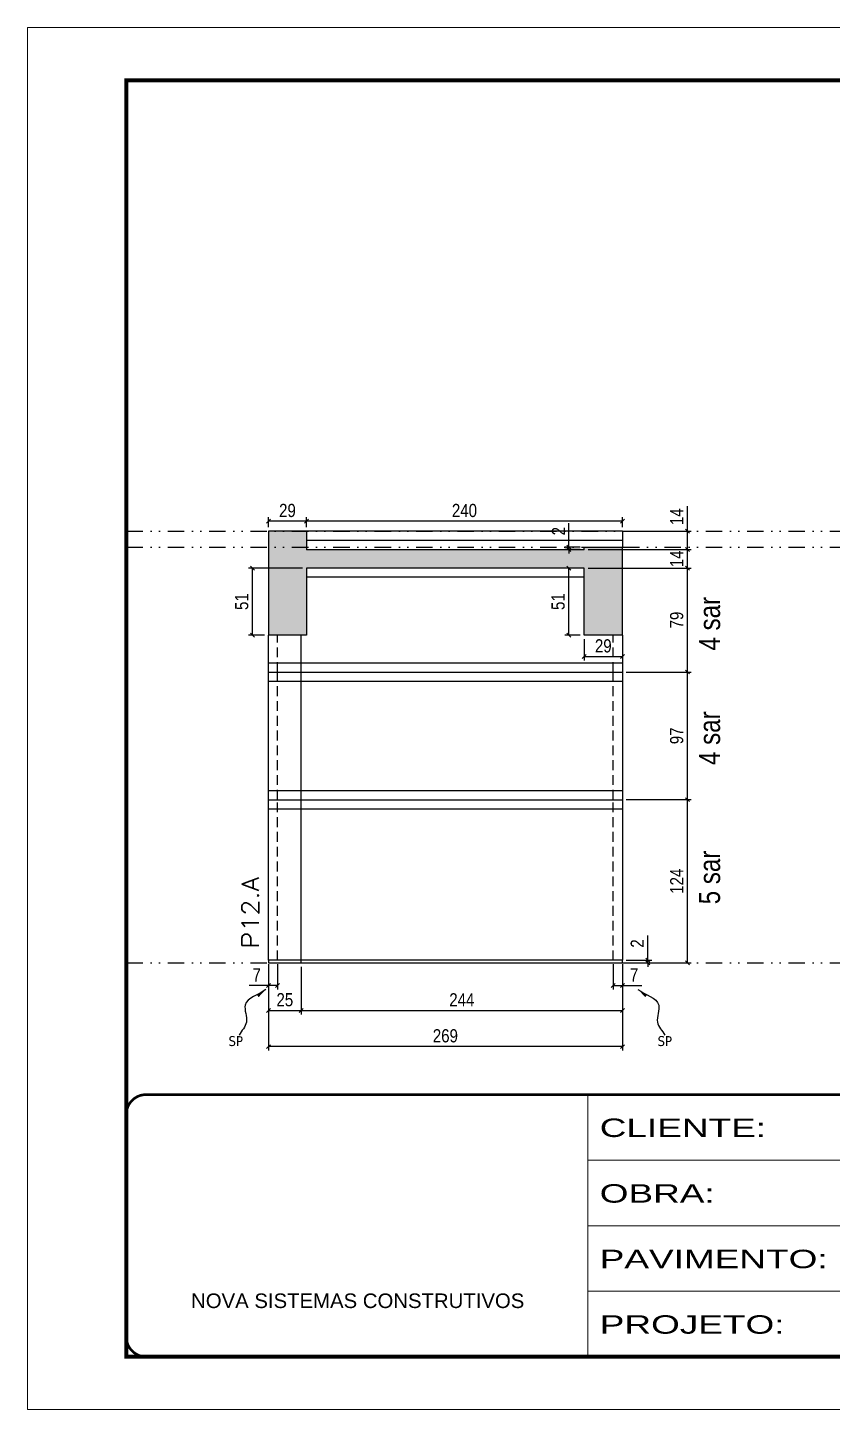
# Model space of a CAD drawing. Extents: x 14400 to 20667, y -21631 to 6985.
# Drawn here: x 16012 to 16623, y 3638 to 4688 of the extents above; entities that cross this region are included whole.
import ezdxf

# ---------------------------------------------------------------- set-up
doc = ezdxf.new("R2010")
doc.units = 0
for name, pattern in [('CONTINUO', [0]), ('DASHED', [0.75, 0.5, -0.25]), ('DIVIDE2', [0.625, 0.25, -0.125, 0, -0.125, 0, -0.125]), ('HIDDEN', [0.375, 0.25, -0.125])]:
    doc.linetypes.add(name, pattern=pattern)
for name, color, linetype in [('COTA', 241, 'Continuous'), ('NOMENCLATURA', 7, 'Continuous'), ('Nível', 160, 'Continuous'), ('Painéis', 200, 'Continuous'), ('SARR_2.2x7', 40, 'Continuous'), ('texto', 7, 'Continuous')]:
    doc.layers.add(name, color=color, linetype=linetype)
for name, color, linetype, lineweight in [('Folhas', 255, 'Continuous', 9), ('SARRAFO DE PRESSAO', 251, 'DASHED', 9), ('Texto Seção', 7, 'Continuous', 15)]:
    doc.layers.add(name, color=color, linetype=linetype, lineweight=lineweight)
doc.styles.add('ARIAL', font='arial.ttf')
doc.styles.add('ARIAL_NARROW', font='ARIALN.TTF', dxfattribs={"height": 0.2})
doc.styles.add('COTA TECNICA', font='techl___.ttf', dxfattribs={"height": 10})
doc.styles.add('COTA TECNICA-50', font='techl___.ttf', dxfattribs={"height": 10})
doc.styles.add('REGUA-120', font='ROMANS.shx', dxfattribs={"height": 15})
doc.styles.get("Standard").update_dxf_attribs({"font": 'arial.ttf'})
doc.styles.add('Tecnologia', font='')
doc.styles.get('Tecnologia').set_extended_font_data('Forgotten Futurist')
doc.dimstyles.new('COTA PAINEL-50', dxfattribs={"dimtxt": 10, "dimasz": 3, "dimexe": 3, "dimexo": 3, "dimgap": 3, "dimtad": 1, "dimdec": 1, "dimzin": 12, "dimdsep": 46, "dimtxsty": 'COTA TECNICA-50', "dimblk1": 'OBLIQUE', "dimblk2": 'OBLIQUE', "dimsah": 1, "dimcen": 0.9, "dimclrd": 4, "dimclre": 4, "dimclrt": 240, "dimadec": 1, "dimazin": 3, "dimtfac": 1, "dimtdec": 1, "dimtmove": 0, "dimatfit": 3, "dimfxl": 1, "dimtolj": 1, "dimtzin": 12, "dimarcsym": 0})
doc.dimstyles.new('PAINEL', dxfattribs={"dimtxt": 10, "dimasz": 3, "dimexe": 3, "dimexo": 3, "dimgap": 3, "dimtad": 1, "dimdec": 1, "dimzin": 12, "dimdsep": 46, "dimtxsty": 'COTA TECNICA', "dimblk1": 'OBLIQUE', "dimblk2": 'OBLIQUE', "dimsah": 1, "dimcen": 0.9, "dimclrd": 4, "dimclre": 4, "dimclrt": 240, "dimadec": 1, "dimazin": 3, "dimtfac": 1, "dimtdec": 1, "dimtmove": 0, "dimatfit": 3, "dimfxl": 1, "dimtolj": 1, "dimtzin": 12, "dimarcsym": 0})
doc.dimstyles.get("Standard").update_dxf_attribs({"dimtxt": 0.18, "dimasz": 0.18, "dimexe": 0.18, "dimexo": 0.0625, "dimgap": 0.09, "dimtad": 0, "dimtih": 1, "dimtoh": 1, "dimdec": 4, "dimzin": 0, "dimdsep": 46, "dimtxsty": 'Standard', "dimcen": 0.09, "dimadec": 0, "dimazin": 0, "dimtfac": 1, "dimtdec": 4, "dimtofl": 0, "dimtmove": 0, "dimatfit": 3, "dimfxl": 1, "dimtolj": 1, "dimtzin": 0, "dimarcsym": 0})

# ---------------------------------------------------------------- blocks, each defined once
blk = doc.blocks.new('9999999999')
at = {"color": 30, "linetype": 'CONTINUO'}
for p, q in [((98564.6, 34230.2), (98564.6, 34429.4)), ((98564.6, 34379.6), (99584, 34379.6)), ((98564.6, 34329.8), (99488, 34329.8)), ((98564.6, 34280), (99488, 34280))]:
    blk.add_line(p, q, dxfattribs=at)
at = {"color": 30, "linetype": 'CONTINUO', "const_width": 2}
blk.add_lwpolyline([(99584, 34230.2), (99584, 34414.4, 0.414214), (99569, 34429.4), (98229, 34429.4, 0.414214), (98214, 34414.4), (98214, 34245.2, 0.414214), (98229, 34230.2), (99584, 34230.2)], format="xyb", dxfattribs=at)
at = {"layer": 'Folhas'}
blk.add_lwpolyline([(98139, 34190.2), (99624, 34190.2), (99624, 35240.2), (98139, 35240.2)], close=True, dxfattribs=at)
at = {"layer": 'Folhas', "color": 30, "const_width": 3}
blk.add_lwpolyline([(98214, 34230.2), (99584, 34230.2), (99584, 35200.2), (98214, 35200.2)], close=True, dxfattribs=at)
at = {"color": 7, "linetype": 'Continuous', "ltscale": 5, "style": 'ARIAL'}
blk.add_text('NOVA SISTEMAS CONSTRUTIVOS', height=11.059, dxfattribs=at).set_placement((98263.2, 34267.2))
at = {"layer": 'Folhas', "color": 7, "style": 'Tecnologia', "width": 1.5}
for s, p in [('CLIENTE:', (98573.7, 34397.2)), ('OBRA:', (98573.7, 34347.3)), ('PAVIMENTO:', (98573.7, 34297.5)), ('PROJETO:', (98573.7, 34247.7))]:
    blk.add_text(s, height=14, dxfattribs=at).set_placement(p)
blk = doc.blocks.new('_Oblique')
at = {"color": 0, "linetype": 'ByBlock', "lineweight": -2}
blk.add_line((-0.5, -0.5), (0.5, 0.5), dxfattribs=at)
blk = doc.blocks.new('*D744')
at = {"layer": 'COTA', "color": 4, "lineweight": -2, "transparency": 16777216}
for p, q in [((16194.9, 3975.9), (16194.9, 3910.2)), ((16463.9, 3975.9), (16463.9, 3910.2)), ((16463.9, 3913.2), (16194.9, 3913.2))]:
    blk.add_line(p, q, dxfattribs=at)
at = {"layer": 'Defpoints', "color": 0, "transparency": 16777216}
for p in [(16194.9, 3978.9), (16463.9, 3978.9), (16194.9, 3913.2)]:
    blk.add_point(p, dxfattribs=at)
at = {"layer": 'COTA', "color": 4, "lineweight": -2, "transparency": 16777216, "xscale": 3, "yscale": 3, "zscale": 3, "rotation": 180}
blk.add_blockref('_Oblique', (16194.9, 3913.2), dxfattribs=at)
at = {"layer": 'COTA', "color": 4, "lineweight": -2, "transparency": 16777216, "xscale": 3, "yscale": 3, "zscale": 3}
blk.add_blockref('_Oblique', (16463.9, 3913.2), dxfattribs=at)
at = {"layer": 'COTA', "color": 240, "transparency": 16777216, "insert": (16329.4, 3921.4), "char_height": 10, "attachment_point": 5, "style": 'COTA TECNICA'}
blk.add_mtext('\\A1;269', dxfattribs=at)
blk = doc.blocks.new('*D745')
at = {"layer": 'COTA', "color": 4, "lineweight": -2, "transparency": 16777216}
for p, q in [((16456.9, 3975.9), (16456.9, 3956.6)), ((16463.9, 3973.9), (16463.9, 3956.6)), ((16456.9, 3959.6), (16463.9, 3959.6)), ((16463.9, 3959.6), (16478.6, 3959.6))]:
    blk.add_line(p, q, dxfattribs=at)
at = {"layer": 'Defpoints', "color": 0, "transparency": 16777216}
for p in [(16456.9, 3978.9), (16463.9, 3976.9), (16463.9, 3959.6)]:
    blk.add_point(p, dxfattribs=at)
at = {"layer": 'COTA', "color": 4, "lineweight": -2, "transparency": 16777216, "xscale": 3, "yscale": 3, "zscale": 3, "rotation": 180}
blk.add_blockref('_Oblique', (16456.9, 3959.6), dxfattribs=at)
at = {"layer": 'COTA', "color": 4, "lineweight": -2, "transparency": 16777216, "xscale": 3, "yscale": 3, "zscale": 3}
blk.add_blockref('_Oblique', (16463.9, 3959.6), dxfattribs=at)
at = {"layer": 'COTA', "color": 240, "transparency": 16777216, "insert": (16472.8, 3967.7), "char_height": 10, "attachment_point": 5, "style": 'COTA TECNICA-50'}
blk.add_mtext('\\A1;7', dxfattribs=at)
blk = doc.blocks.new('*D746')
at = {"layer": 'COTA', "color": 4, "lineweight": -2, "transparency": 16777216}
for p, q in [((16194.9, 3973.9), (16194.9, 3956.6)), ((16201.9, 3975.9), (16201.9, 3956.6)), ((16194.9, 3959.6), (16180.2, 3959.6)), ((16201.9, 3959.6), (16194.9, 3959.6))]:
    blk.add_line(p, q, dxfattribs=at)
at = {"layer": 'Defpoints', "color": 0, "transparency": 16777216}
for p in [(16194.9, 3976.9), (16201.9, 3978.9), (16194.9, 3959.6)]:
    blk.add_point(p, dxfattribs=at)
at = {"layer": 'COTA', "color": 4, "lineweight": -2, "transparency": 16777216, "xscale": 3, "yscale": 3, "zscale": 3, "rotation": 180}
blk.add_blockref('_Oblique', (16194.9, 3959.6), dxfattribs=at)
at = {"layer": 'COTA', "color": 4, "lineweight": -2, "transparency": 16777216, "xscale": 3, "yscale": 3, "zscale": 3}
blk.add_blockref('_Oblique', (16201.9, 3959.6), dxfattribs=at)
at = {"layer": 'COTA', "color": 240, "transparency": 16777216, "insert": (16186, 3967.7), "char_height": 10, "attachment_point": 5, "style": 'COTA TECNICA-50'}
blk.add_mtext('\\A1;7', dxfattribs=at)
blk = doc.blocks.new('*D747')
at = {"layer": 'COTA', "color": 4, "lineweight": -2, "transparency": 16777216}
for p, q in [((16483.2, 3978.9), (16483.2, 3997.7)), ((16466.9, 3978.9), (16486.2, 3978.9)), ((16466.9, 3976.9), (16486.2, 3976.9)), ((16483.2, 3976.9), (16483.2, 3978.9)), ((16483.2, 3976.9), (16483.2, 3973.9))]:
    blk.add_line(p, q, dxfattribs=at)
at = {"layer": 'Defpoints', "color": 0, "transparency": 16777216}
for p in [(16463.9, 3978.9), (16463.9, 3976.9), (16483.2, 3976.9)]:
    blk.add_point(p, dxfattribs=at)
at = {"layer": 'COTA', "color": 4, "lineweight": -2, "transparency": 16777216, "xscale": 3, "yscale": 3, "zscale": 3}
for p, rotation in [((16483.2, 3978.9), 270), ((16483.2, 3976.9), 90)]:
    blk.add_blockref('_Oblique', p, dxfattribs=dict(at, rotation=rotation))
at = {"layer": 'COTA', "color": 240, "transparency": 16777216, "insert": (16475.2, 3991.6), "char_height": 10, "attachment_point": 5, "rotation": 90, "style": 'COTA TECNICA-50'}
blk.add_mtext('\\A1;2', dxfattribs=at)
blk = doc.blocks.new('*D748')
at = {"layer": 'COTA', "color": 4, "linetype": 'ByBlock', "lineweight": -2, "transparency": 16777216}
for p, q in [((16466.9, 4100.9), (16516.3, 4100.9)), ((16513.3, 3976.9), (16513.3, 4100.9)), ((16466.9, 3976.9), (16516.3, 3976.9))]:
    blk.add_line(p, q, dxfattribs=at)
at = {"layer": 'Defpoints', "color": 0, "linetype": 'ByBlock', "transparency": 16777216}
for p in [(16463.9, 4100.9), (16513.3, 4100.9), (16463.9, 3976.9)]:
    blk.add_point(p, dxfattribs=at)
at = {"layer": 'COTA', "color": 4, "linetype": 'ByBlock', "lineweight": -2, "transparency": 16777216, "xscale": 3, "yscale": 3, "zscale": 3}
for p, rotation in [((16513.3, 4100.9), 90), ((16513.3, 3976.9), 270)]:
    blk.add_blockref('_Oblique', p, dxfattribs=dict(at, rotation=rotation))
at = {"layer": 'COTA', "color": 240, "linetype": 'ByBlock', "transparency": 16777216, "insert": (16505.2, 4038.9), "char_height": 10, "attachment_point": 5, "rotation": 90, "style": 'COTA TECNICA'}
blk.add_mtext('\\A1;124', dxfattribs=at)
blk = doc.blocks.new('*D749')
at = {"layer": 'COTA', "color": 4, "lineweight": -2, "transparency": 16777216}
for p, q in [((16219.9, 3973.9), (16219.9, 3937.7)), ((16463.9, 3973.9), (16463.9, 3937.7)), ((16219.9, 3940.7), (16463.9, 3940.7))]:
    blk.add_line(p, q, dxfattribs=at)
at = {"layer": 'Defpoints', "color": 0, "transparency": 16777216}
for p in [(16219.9, 3976.9), (16463.9, 3976.9), (16463.9, 3940.7)]:
    blk.add_point(p, dxfattribs=at)
at = {"layer": 'COTA', "color": 4, "lineweight": -2, "transparency": 16777216, "xscale": 3, "yscale": 3, "zscale": 3, "rotation": 180}
blk.add_blockref('_Oblique', (16219.9, 3940.7), dxfattribs=at)
at = {"layer": 'COTA', "color": 4, "lineweight": -2, "transparency": 16777216, "xscale": 3, "yscale": 3, "zscale": 3}
blk.add_blockref('_Oblique', (16463.9, 3940.7), dxfattribs=at)
at = {"layer": 'COTA', "color": 240, "transparency": 16777216, "insert": (16341.9, 3948.8), "char_height": 10, "attachment_point": 5, "style": 'COTA TECNICA'}
blk.add_mtext('\\A1;244', dxfattribs=at)
blk = doc.blocks.new('*D750')
at = {"layer": 'COTA', "color": 4, "lineweight": -2, "transparency": 16777216}
for p, q in [((16194.9, 3973.9), (16194.9, 3937.7)), ((16219.9, 3973.9), (16219.9, 3937.7)), ((16194.9, 3940.7), (16219.9, 3940.7))]:
    blk.add_line(p, q, dxfattribs=at)
at = {"layer": 'Defpoints', "color": 0, "transparency": 16777216}
for p in [(16194.9, 3976.9), (16219.9, 3976.9), (16219.9, 3940.7)]:
    blk.add_point(p, dxfattribs=at)
at = {"layer": 'COTA', "color": 4, "lineweight": -2, "transparency": 16777216, "xscale": 3, "yscale": 3, "zscale": 3, "rotation": 180}
blk.add_blockref('_Oblique', (16194.9, 3940.7), dxfattribs=at)
at = {"layer": 'COTA', "color": 4, "lineweight": -2, "transparency": 16777216, "xscale": 3, "yscale": 3, "zscale": 3}
blk.add_blockref('_Oblique', (16219.9, 3940.7), dxfattribs=at)
at = {"layer": 'COTA', "color": 240, "transparency": 16777216, "insert": (16207.4, 3948.8), "char_height": 10, "attachment_point": 5, "style": 'COTA TECNICA'}
blk.add_mtext('\\A1;25', dxfattribs=at)
blk = doc.blocks.new('*D752')
at = {"layer": 'COTA', "color": 4, "lineweight": -2, "transparency": 16777216}
for p, q in [((16466.9, 4197.9), (16516.3, 4197.9)), ((16513.3, 4100.9), (16513.3, 4197.9)), ((16466.9, 4100.9), (16516.3, 4100.9))]:
    blk.add_line(p, q, dxfattribs=at)
at = {"layer": 'Defpoints', "color": 0, "transparency": 16777216}
for p in [(16463.9, 4197.9), (16513.3, 4197.9), (16463.9, 4100.9)]:
    blk.add_point(p, dxfattribs=at)
at = {"layer": 'COTA', "color": 4, "lineweight": -2, "transparency": 16777216, "xscale": 3, "yscale": 3, "zscale": 3}
for p, rotation in [((16513.3, 4197.9), 90), ((16513.3, 4100.9), 270)]:
    blk.add_blockref('_Oblique', p, dxfattribs=dict(at, rotation=rotation))
at = {"layer": 'COTA', "color": 240, "transparency": 16777216, "insert": (16505.2, 4149.4), "char_height": 10, "attachment_point": 5, "rotation": 90, "style": 'COTA TECNICA'}
blk.add_mtext('\\A1;97', dxfattribs=at)
blk = doc.blocks.new('*D762')
at = {"layer": 'COTA', "color": 4, "lineweight": -2, "transparency": 16777216}
for p, q in [((16223.9, 4307.9), (16223.9, 4315.5)), ((16463.9, 4307.9), (16463.9, 4315.5)), ((16463.9, 4312.5), (16223.9, 4312.5))]:
    blk.add_line(p, q, dxfattribs=at)
at = {"layer": 'Defpoints', "color": 0, "transparency": 16777216}
for p in [(16223.9, 4312.5), (16223.9, 4304.9), (16463.9, 4304.9)]:
    blk.add_point(p, dxfattribs=at)
at = {"layer": 'COTA', "color": 4, "lineweight": -2, "transparency": 16777216, "xscale": 3, "yscale": 3, "zscale": 3, "rotation": 180}
blk.add_blockref('_Oblique', (16223.9, 4312.5), dxfattribs=at)
at = {"layer": 'COTA', "color": 4, "lineweight": -2, "transparency": 16777216, "xscale": 3, "yscale": 3, "zscale": 3}
blk.add_blockref('_Oblique', (16463.9, 4312.5), dxfattribs=at)
at = {"layer": 'COTA', "color": 240, "transparency": 16777216, "insert": (16343.9, 4320.6), "char_height": 10, "attachment_point": 5, "style": 'COTA TECNICA'}
blk.add_mtext('\\A1;240', dxfattribs=at)
blk = doc.blocks.new('*D763')
at = {"layer": 'COTA', "color": 4, "lineweight": -2, "transparency": 16777216}
for p, q in [((16194.9, 4307.9), (16194.9, 4315.5)), ((16223.9, 4307.9), (16223.9, 4315.5)), ((16223.9, 4312.5), (16194.9, 4312.5))]:
    blk.add_line(p, q, dxfattribs=at)
at = {"layer": 'Defpoints', "color": 0, "transparency": 16777216}
for p in [(16194.9, 4312.5), (16194.9, 4304.9), (16223.9, 4304.9)]:
    blk.add_point(p, dxfattribs=at)
at = {"layer": 'COTA', "color": 4, "lineweight": -2, "transparency": 16777216, "xscale": 3, "yscale": 3, "zscale": 3, "rotation": 180}
blk.add_blockref('_Oblique', (16194.9, 4312.5), dxfattribs=at)
at = {"layer": 'COTA', "color": 4, "lineweight": -2, "transparency": 16777216, "xscale": 3, "yscale": 3, "zscale": 3}
blk.add_blockref('_Oblique', (16223.9, 4312.5), dxfattribs=at)
at = {"layer": 'COTA', "color": 240, "transparency": 16777216, "insert": (16209.4, 4320.6), "char_height": 10, "attachment_point": 5, "style": 'COTA TECNICA'}
blk.add_mtext('\\A1;29', dxfattribs=at)
blk = doc.blocks.new('*D764')
at = {"layer": 'COTA', "color": 4, "lineweight": -2, "transparency": 16777216}
for p, q in [((16434.9, 4222.9), (16434.9, 4206.6)), ((16463.9, 4222.9), (16463.9, 4206.6)), ((16434.9, 4209.6), (16463.9, 4209.6))]:
    blk.add_line(p, q, dxfattribs=at)
at = {"layer": 'Defpoints', "color": 0, "transparency": 16777216}
for p in [(16434.9, 4225.9), (16463.9, 4225.9), (16463.9, 4209.6)]:
    blk.add_point(p, dxfattribs=at)
at = {"layer": 'COTA', "color": 4, "lineweight": -2, "transparency": 16777216, "xscale": 3, "yscale": 3, "zscale": 3, "rotation": 180}
blk.add_blockref('_Oblique', (16434.9, 4209.6), dxfattribs=at)
at = {"layer": 'COTA', "color": 4, "lineweight": -2, "transparency": 16777216, "xscale": 3, "yscale": 3, "zscale": 3}
blk.add_blockref('_Oblique', (16463.9, 4209.6), dxfattribs=at)
at = {"layer": 'COTA', "color": 240, "transparency": 16777216, "insert": (16449.4, 4217.7), "char_height": 10, "attachment_point": 5, "style": 'COTA TECNICA'}
blk.add_mtext('\\A1;29', dxfattribs=at)
blk = doc.blocks.new('*D773')
at = {"layer": 'COTA', "color": 4, "lineweight": -2, "transparency": 16777216}
for p, q in [((16431.9, 4276.9), (16420.3, 4276.9)), ((16423.3, 4225.9), (16423.3, 4276.9)), ((16431.9, 4225.9), (16420.3, 4225.9))]:
    blk.add_line(p, q, dxfattribs=at)
at = {"layer": 'Defpoints', "color": 0, "transparency": 16777216}
for p in [(16423.3, 4276.9), (16434.9, 4276.9), (16434.9, 4225.9)]:
    blk.add_point(p, dxfattribs=at)
at = {"layer": 'COTA', "color": 4, "lineweight": -2, "transparency": 16777216, "xscale": 3, "yscale": 3, "zscale": 3}
for p, rotation in [((16423.3, 4276.9), 90), ((16423.3, 4225.9), 270)]:
    blk.add_blockref('_Oblique', p, dxfattribs=dict(at, rotation=rotation))
at = {"layer": 'COTA', "color": 240, "transparency": 16777216, "insert": (16415.1, 4251.4), "char_height": 10, "attachment_point": 5, "rotation": 90, "style": 'COTA TECNICA'}
blk.add_mtext('\\A1;51', dxfattribs=at)
blk = doc.blocks.new('*D774')
at = {"layer": 'COTA', "color": 4, "lineweight": -2, "transparency": 16777216}
for p, q in [((16220.9, 4276.9), (16179.8, 4276.9)), ((16182.8, 4225.9), (16182.8, 4276.9)), ((16191.9, 4225.9), (16179.8, 4225.9))]:
    blk.add_line(p, q, dxfattribs=at)
at = {"layer": 'Defpoints', "color": 0, "transparency": 16777216}
for p in [(16182.8, 4276.9), (16223.9, 4276.9), (16194.9, 4225.9)]:
    blk.add_point(p, dxfattribs=at)
at = {"layer": 'COTA', "color": 4, "lineweight": -2, "transparency": 16777216, "xscale": 3, "yscale": 3, "zscale": 3}
for p, rotation in [((16182.8, 4276.9), 90), ((16182.8, 4225.9), 270)]:
    blk.add_blockref('_Oblique', p, dxfattribs=dict(at, rotation=rotation))
at = {"layer": 'COTA', "color": 240, "transparency": 16777216, "insert": (16174.7, 4251.4), "char_height": 10, "attachment_point": 5, "rotation": 90, "style": 'COTA TECNICA'}
blk.add_mtext('\\A1;51', dxfattribs=at)
blk = doc.blocks.new('*D775')
at = {"layer": 'COTA', "color": 4, "lineweight": -2, "transparency": 16777216}
for p, q in [((16437.9, 4276.9), (16516.3, 4276.9)), ((16513.3, 4197.9), (16513.3, 4276.9)), ((16466.9, 4197.9), (16516.3, 4197.9))]:
    blk.add_line(p, q, dxfattribs=at)
at = {"layer": 'Defpoints', "color": 0, "transparency": 16777216}
for p in [(16434.9, 4276.9), (16513.3, 4276.9), (16463.9, 4197.9)]:
    blk.add_point(p, dxfattribs=at)
at = {"layer": 'COTA', "color": 4, "lineweight": -2, "transparency": 16777216, "xscale": 3, "yscale": 3, "zscale": 3}
for p, rotation in [((16513.3, 4276.9), 90), ((16513.3, 4197.9), 270)]:
    blk.add_blockref('_Oblique', p, dxfattribs=dict(at, rotation=rotation))
at = {"layer": 'COTA', "color": 240, "transparency": 16777216, "insert": (16505.2, 4237.4), "char_height": 10, "attachment_point": 5, "rotation": 90, "style": 'COTA TECNICA'}
blk.add_mtext('\\A1;79', dxfattribs=at)
blk = doc.blocks.new('*D776')
at = {"layer": 'COTA', "color": 4, "lineweight": -2, "transparency": 16777216}
for p, q in [((16437.9, 4290.9), (16516.3, 4290.9)), ((16513.3, 4276.9), (16513.3, 4290.9)), ((16437.9, 4276.9), (16516.3, 4276.9))]:
    blk.add_line(p, q, dxfattribs=at)
at = {"layer": 'Defpoints', "color": 0, "transparency": 16777216}
for p in [(16434.9, 4290.9), (16513.3, 4290.9), (16434.9, 4276.9)]:
    blk.add_point(p, dxfattribs=at)
at = {"layer": 'COTA', "color": 4, "lineweight": -2, "transparency": 16777216, "xscale": 3, "yscale": 3, "zscale": 3}
for p, rotation in [((16513.3, 4290.9), 90), ((16513.3, 4276.9), 270)]:
    blk.add_blockref('_Oblique', p, dxfattribs=dict(at, rotation=rotation))
at = {"layer": 'COTA', "color": 240, "transparency": 16777216, "insert": (16505.2, 4283.9), "char_height": 10, "attachment_point": 5, "rotation": 90, "style": 'COTA TECNICA'}
blk.add_mtext('\\A1;14', dxfattribs=at)
blk = doc.blocks.new('*D777')
at = {"layer": 'COTA', "color": 4, "lineweight": -2, "transparency": 16777216}
for p, q in [((16513.3, 4304.9), (16513.3, 4324)), ((16466.9, 4304.9), (16516.3, 4304.9)), ((16513.3, 4290.9), (16513.3, 4304.9)), ((16437.9, 4290.9), (16516.3, 4290.9))]:
    blk.add_line(p, q, dxfattribs=at)
at = {"layer": 'Defpoints', "color": 0, "transparency": 16777216}
for p in [(16463.9, 4304.9), (16513.3, 4304.9), (16434.9, 4290.9)]:
    blk.add_point(p, dxfattribs=at)
at = {"layer": 'COTA', "color": 4, "lineweight": -2, "transparency": 16777216, "xscale": 3, "yscale": 3, "zscale": 3}
for p, rotation in [((16513.3, 4304.9), 90), ((16513.3, 4290.9), 270)]:
    blk.add_blockref('_Oblique', p, dxfattribs=dict(at, rotation=rotation))
at = {"layer": 'COTA', "color": 240, "transparency": 16777216, "insert": (16505.2, 4315.9), "char_height": 10, "attachment_point": 5, "rotation": 90, "style": 'COTA TECNICA'}
blk.add_mtext('\\A1;14', dxfattribs=at)
blk = doc.blocks.new('*D782')
at = {"layer": 'COTA', "color": 4, "lineweight": -2, "transparency": 16777216}
for p, q in [((16423.3, 4292.9), (16423.3, 4311)), ((16431.9, 4292.9), (16420.3, 4292.9)), ((16431.9, 4290.9), (16420.3, 4290.9)), ((16423.3, 4290.9), (16423.3, 4292.9)), ((16423.3, 4290.9), (16423.3, 4287.9))]:
    blk.add_line(p, q, dxfattribs=at)
at = {"layer": 'Defpoints', "color": 0, "transparency": 16777216}
for p in [(16423.3, 4292.9), (16434.9, 4292.9), (16434.9, 4290.9)]:
    blk.add_point(p, dxfattribs=at)
at = {"layer": 'COTA', "color": 4, "lineweight": -2, "transparency": 16777216, "xscale": 3, "yscale": 3, "zscale": 3}
for p, rotation in [((16423.3, 4292.9), 270), ((16423.3, 4290.9), 90)]:
    blk.add_blockref('_Oblique', p, dxfattribs=dict(at, rotation=rotation))
at = {"layer": 'COTA', "color": 240, "transparency": 16777216, "insert": (16415.3, 4304.9), "char_height": 10, "attachment_point": 5, "rotation": 90, "style": 'COTA TECNICA'}
blk.add_mtext('\\A1;2', dxfattribs=at)

msp = doc.modelspace()

# ---------------------------------------------------------------- hatches: boundary and pattern name
at = {"layer": 'COTA'}
h = msp.add_hatch(dxfattribs=at)
h.set_pattern_fill('AR-CONC', color=256, scale=0.03)
h.paths.add_polyline_path([(16463.9, 4292.86), (16434.9, 4292.86), (16434.9, 4290.86), (16223.9, 4290.86), (16223.9, 4292.86), (16194.9, 4292.86), (16194.9, 4225.86), (16223.9, 4225.86), (16223.9, 4276.86), (16434.9, 4276.86), (16434.9, 4225.86), (16463.9, 4225.86)])
h.paths.add_polyline_path([(16223.9, 4304.86), (16194.9, 4304.86), (16194.9, 4292.86), (16223.9, 4292.86)])

# ---------------------------------------------------------------- linework, layer by layer
for p, q in [((16194.9, 4304.86), (16194.9, 4225.86)), ((16223.9, 4304.86), (16194.9, 4304.86)), ((16463.9, 4225.86), (16463.9, 4292.86))]:
    msp.add_line(p, q, dxfattribs=at)
at = {"layer": 'Nível', "color": 4, "linetype": 'DIVIDE2', "ltscale": 50}
for p, q in [((16086.97, 4304.86), (17456.97, 4304.86)), ((16086.97, 4292.86), (17456.97, 4292.86)), ((16086.97, 3976.86), (17456.97, 3976.86)), ((16086.97, 3976.86), (17456.97, 3976.86))]:
    msp.add_line(p, q, dxfattribs=at)
at = {"layer": 'Painéis'}
for p, q in [((16223.9, 4304.86), (16223.9, 4290.86)), ((16463.9, 4304.86), (16223.9, 4304.86)), ((16463.9, 4304.86), (16463.9, 4292.86)), ((16434.9, 4290.86), (16223.9, 4290.86)), ((16434.9, 4290.86), (16434.9, 4292.86)), ((16434.9, 4292.86), (16463.9, 4292.86)), ((16223.9, 4276.86), (16223.9, 4225.86)), ((16434.9, 4276.86), (16223.9, 4276.86)), ((16434.9, 4225.86), (16434.9, 4276.86)), ((16194.9, 3978.86), (16194.9, 4225.86)), ((16223.9, 4225.86), (16194.9, 4225.86)), ((16219.9, 3976.86), (16219.9, 4225.86)), ((16463.9, 4225.86), (16434.9, 4225.86)), ((16463.9, 4225.86), (16463.9, 3978.86)), ((16194.9, 4197.86), (16463.9, 4197.86)), ((16194.9, 4100.86), (16463.9, 4100.86))]:
    msp.add_line(p, q, dxfattribs=at)
msp.add_lwpolyline([(16463.9, 3978.86), (16194.9, 3978.86), (16194.9, 3976.86), (16463.9, 3976.86)], close=True, dxfattribs=at)
at = {"layer": 'SARR_2.2x7'}
for p, q in [((16463.9, 4297.86), (16223.9, 4297.86)), ((16434.9, 4269.86), (16223.9, 4269.86)), ((16194.9, 4204.86), (16463.9, 4204.86)), ((16194.9, 4190.86), (16463.9, 4190.86)), ((16194.9, 4107.86), (16463.9, 4107.86)), ((16194.9, 4093.86), (16463.9, 4093.86))]:
    msp.add_line(p, q, dxfattribs=at)
at = {"layer": 'SARR_2.2x7', "linetype": 'HIDDEN', "ltscale": 30}
for p, q in [((16201.9, 4197.86), (16201.9, 4225.86)), ((16456.9, 4197.86), (16456.9, 4225.86)), ((16201.9, 4100.86), (16201.9, 4197.86)), ((16456.9, 4100.86), (16456.9, 4197.86)), ((16201.9, 3978.86), (16201.9, 4100.86)), ((16456.9, 3978.86), (16456.9, 4100.86))]:
    msp.add_line(p, q, dxfattribs=at)

# ---------------------------------------------------------------- block references
at = {"layer": 'SARRAFO DE PRESSAO', "color": 6, "linetype": 'ByBlock'}
msp.add_blockref('9999999999', (-82127.01, -30552.63), dxfattribs=at)

# ---------------------------------------------------------------- texts
at = {"layer": 'NOMENCLATURA', "style": 'ARIAL_NARROW'}
for s, p in [('4 sar', (16538.14, 4214.22)), ('4 sar', (16538.14, 4127.22)), ('5 sar', (16538.14, 4021.38))]:
    msp.add_text(s, height=16, rotation=90, dxfattribs=at).set_placement(p)
at = {"layer": 'texto', "color": 0, "char_height": 7.5, "attachment_point": 5}
for insert in [(16170.12, 3917.37), (16496.15, 3917.37)]:
    msp.add_mtext('{\\fTahoma|b0|i0|c0|p34;\\C4;SP}', dxfattribs=dict(at, insert=insert))
at = {"layer": 'Texto Seção', "style": 'REGUA-120', "width": 1.1}
msp.add_text('P12.A', height=13, rotation=90, dxfattribs=at).set_placement((16187.65, 3987.62))

# ---------------------------------------------------------------- dimensions: what is measured, and where the dimension line sits
at = {"layer": 'COTA'}
for base, p1, p2, angle, dimstyle, picture, middle in [((16194.9, 4312.54), (16223.9, 4304.86), (16194.9, 4304.86), 180, 'PAINEL', '*D763', (16209.4, 4320.62)), ((16223.9, 4312.54), (16463.9, 4304.86), (16223.9, 4304.86), 180, 'PAINEL', '*D762', (16343.9, 4320.64)), ((16513.27, 4304.86), (16434.9, 4290.86), (16463.9, 4304.86), 90, 'PAINEL', '*D777', (16505.19, 4315.92)), ((16423.26, 4292.86), (16434.9, 4290.86), (16434.9, 4292.86), 90, 'PAINEL', '*D782', (16415.26, 4304.92)), ((16182.81, 4276.86), (16194.9, 4225.86), (16223.9, 4276.86), 90, 'PAINEL', '*D774', (16174.7, 4251.36)), ((16423.26, 4276.86), (16434.9, 4225.86), (16434.9, 4276.86), 90, 'PAINEL', '*D773', (16415.15, 4251.36)), ((16513.27, 4276.86), (16463.9, 4197.86), (16434.9, 4276.86), 90, 'PAINEL', '*D775', (16505.16, 4237.36)), ((16463.9, 4209.57), (16434.9, 4225.86), (16463.9, 4225.86), 180, 'PAINEL', '*D764', (16449.4, 4217.65)), ((16513.27, 4197.86), (16463.9, 4100.86), (16463.9, 4197.86), 90, 'PAINEL', '*D752', (16505.16, 4149.36)), ((16194.9, 3959.62), (16201.9, 3978.86), (16194.9, 3976.86), 180, 'COTA PAINEL-50', '*D746', (16186.03, 3967.69))]:
    dim = msp.add_linear_dim(base=base, p1=p1, p2=p2, angle=angle, dimstyle=dimstyle, dxfattribs=at)
    dim.commit()
    dim.dimension.update_dxf_attribs({"geometry": picture, "text_midpoint": middle})
for base, p1, p2, dimstyle, picture, middle in [((16513.27, 4290.86), (16434.9, 4276.86), (16434.9, 4290.86), 'PAINEL', '*D776', (16513.27, 4283.86)), ((16483.16, 3976.86), (16463.9, 3978.86), (16463.9, 3976.86), 'COTA PAINEL-50', '*D747', (16483.16, 3991.61))]:
    dim = msp.add_linear_dim(base=base, p1=p1, p2=p2, angle=90, dimstyle=dimstyle, dxfattribs=at)
    dim.commit()
    dim.dimension.update_dxf_attribs({"geometry": picture, "text_midpoint": middle, "dimtype": 160})
at = {"layer": 'COTA', "linetype": 'ByBlock'}
dim = msp.add_aligned_dim(p1=(16463.9, 3976.86), p2=(16463.9, 4100.86), distance=-49.37, dimstyle='PAINEL', dxfattribs=at)
dim.commit()
dim.dimension.update_dxf_attribs({"geometry": '*D748', "text_midpoint": (16505.19, 4038.86)})
at = {"layer": 'COTA'}
dim = msp.add_linear_dim(base=(16194.9, 3913.24), p1=(16463.9, 3978.86), p2=(16194.9, 3978.86), angle=180, dimstyle='PAINEL', override={"dimarcsym": 2}, dxfattribs=at)
dim.commit()
dim.dimension.update_dxf_attribs({"geometry": '*D744', "text_midpoint": (16329.4, 3921.37)})
dim = msp.add_linear_dim(base=(16219.9, 3940.68), p1=(16194.9, 3976.86), p2=(16219.9, 3976.86), dimstyle='PAINEL', dxfattribs=at)
dim.commit()
dim.dimension.update_dxf_attribs({"geometry": '*D750', "text_midpoint": (16207.4, 3940.68), "dimtype": 160})
dim = msp.add_linear_dim(base=(16463.9, 3940.68), p1=(16219.9, 3976.86), p2=(16463.9, 3976.86), dimstyle='PAINEL', override={"dimtmove": 1}, dxfattribs=at)
dim.commit()
dim.dimension.update_dxf_attribs({"geometry": '*D749', "text_midpoint": (16341.9, 3948.75)})
dim = msp.add_linear_dim(base=(16463.9, 3959.62), p1=(16456.9, 3978.86), p2=(16463.9, 3976.86), dimstyle='COTA PAINEL-50', dxfattribs=at)
dim.commit()
dim.dimension.update_dxf_attribs({"geometry": '*D745', "text_midpoint": (16472.76, 3967.69)})

# ---------------------------------------------------------------- leaders
at = {"layer": 'COTA', "path_type": 1}
for points in [[(16193.07, 3956.68), (16177.28, 3944.84), (16178.21, 3931.84), (16172.66, 3922.06)], [(16475.73, 3956.68), (16491.51, 3944.84), (16490.59, 3931.84), (16496.14, 3922.06)]]:
    msp.add_leader(points, dimstyle='Standard', override={"dimasz": 8}, dxfattribs=at)

doc.saveas('drawing.dxf')
